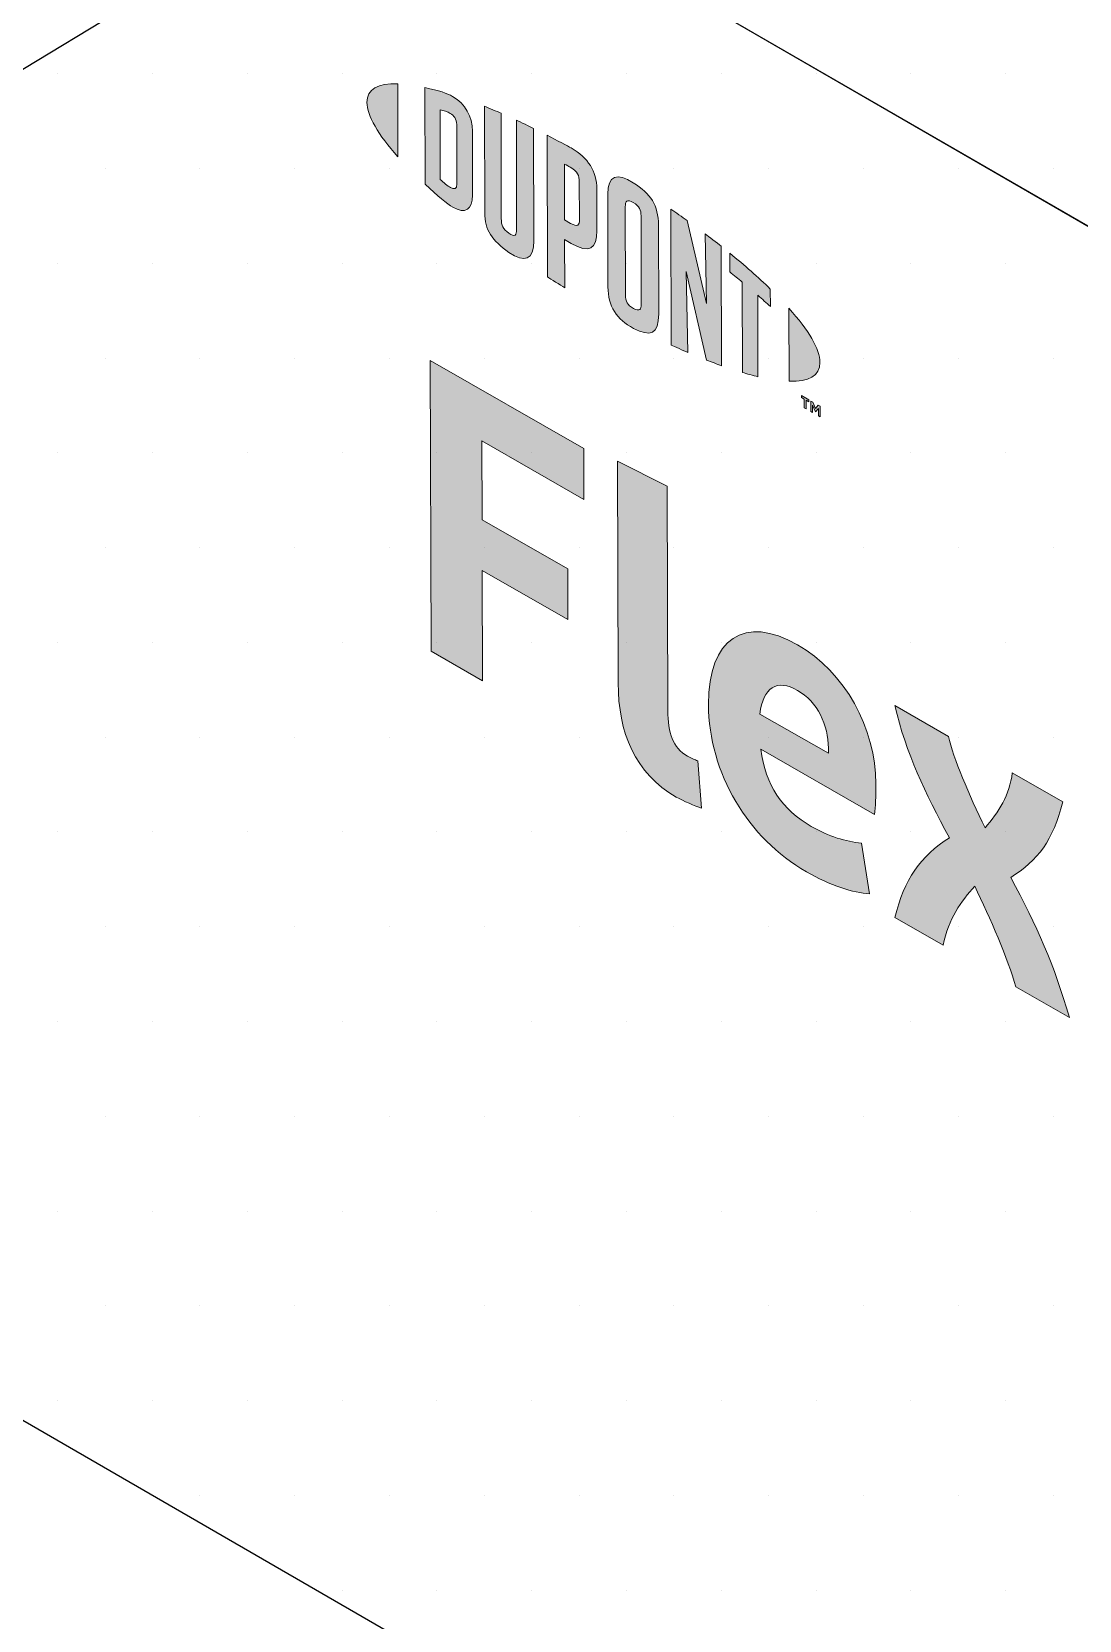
# Model space of a CAD drawing. Extents: x -1392 to 5791, y -3809 to 1722.
# Drawn here: x 1449.97 to 1464.89, y 1138.94 to 1161.56 of the extents above; entities that cross this region are included whole.
import ezdxf

# ---------------------------------------------------------------- set-up
doc = ezdxf.new("R2010")
doc.units = 0
doc.header["$MEASUREMENT"] = 0
doc.linetypes.add('AI-Linetype-26', pattern=[15, 9, -6])
for name, color, linetype, lineweight in [('.ATI-HATCH', 7, 'Continuous', 0), ('G-ANNO-TTLB', 7, 'Continuous', 0), ('TYVEK', 7, 'Continuous', 0)]:
    doc.layers.add(name, color=color, linetype=linetype, lineweight=lineweight)

# ---------------------------------------------------------------- blocks, each defined once
blk = doc.blocks.new('Block_87')
at = {"layer": '.ATI-HATCH'}
for points, knots in [([(1481.751, 1123.324), (1481.751, 1123.324), (1510.521, 1106.681), (1510.521, 1106.681), (1510.521, 1106.681), (1536.586, 1091.603), (1536.586, 1091.603), (1545.191, 1086.625), (1556.202, 1089.566), (1561.18, 1098.171), (1562.765, 1100.91), (1563.599, 1104.019), (1563.599, 1107.184), (1563.599, 1107.184), (1563.599, 1140.609), (1563.599, 1140.609), (1563.599, 1140.609), (1537.539, 1155.53), (1537.539, 1155.53), (1537.539, 1155.53), (1537.539, 1155.518), (1537.539, 1155.518), (1537.539, 1155.518), (1537.539, 1116.84), (1537.539, 1116.84), (1537.539, 1116.84), (1510.521, 1132.47), (1510.521, 1132.47), (1510.521, 1132.47), (1454.782, 1164.714), (1454.782, 1164.714), (1454.782, 1164.714), (1454.867, 1164.762), (1454.867, 1164.762), (1454.867, 1164.762), (1454.867, 1192.98), (1454.867, 1192.98), (1454.867, 1192.98), (1432.473, 1205.82), (1432.473, 1205.82), (1432.473, 1205.82), (1432.473, 1162.214), (1432.473, 1162.214), (1432.473, 1155.788), (1435.898, 1149.85), (1441.46, 1146.633), (1441.46, 1146.633), (1481.751, 1123.324), (1481.751, 1123.324)], [0, 0, 0, 0, 1, 1, 1, 2, 2, 2, 3, 3, 3, 4, 4, 4, 5, 5, 5, 6, 6, 6, 7, 7, 7, 8, 8, 8, 9, 9, 9, 10, 10, 10, 11, 11, 11, 12, 12, 12, 13, 13, 13, 14, 14, 14, 15, 15, 15, 16, 16, 16, 16]), ([(1510.521, 1132.47), (1510.521, 1132.47), (1537.489, 1116.869), (1537.489, 1116.869), (1537.489, 1116.869), (1537.485, 1118.822), (1537.485, 1118.822), (1537.485, 1118.822), (1537.539, 1130.79), (1537.539, 1130.79), (1537.539, 1130.79), (1478.725, 1164.814), (1478.725, 1164.814), (1478.725, 1164.814), (1454.959, 1164.814), (1454.959, 1164.814), (1454.959, 1164.814), (1454.959, 1164.612), (1454.959, 1164.612), (1454.959, 1164.612), (1510.521, 1132.47), (1510.521, 1132.47)], [0, 0, 0, 0, 1, 1, 1, 2, 2, 2, 3, 3, 3, 4, 4, 4, 5, 5, 5, 6, 6, 6, 7, 7, 7, 7])]:
    blk.add_open_spline(points, degree=3, knots=knots, dxfattribs=at)
at = {"layer": '.ATI-HATCH', "color": 8, "lineweight": 0, "true_color": 0x808080}
for points in [[(1450.344, 1160.965), (1450.344, 1160.965), (1450.344, 1160.965), (1450.344, 1160.965)], [(1451.694, 1160.965), (1451.694, 1160.965), (1451.694, 1160.965), (1451.694, 1160.965)], [(1453.044, 1160.965), (1453.044, 1160.965), (1453.044, 1160.965), (1453.044, 1160.965)], [(1454.394, 1160.965), (1454.394, 1160.965), (1454.394, 1160.965), (1454.394, 1160.965)], [(1455.744, 1160.965), (1455.744, 1160.965), (1455.744, 1160.965), (1455.744, 1160.965)], [(1457.094, 1160.965), (1457.094, 1160.965), (1457.094, 1160.965), (1457.094, 1160.965)], [(1458.444, 1160.965), (1458.444, 1160.965), (1458.444, 1160.965), (1458.444, 1160.965)], [(1459.794, 1160.965), (1459.794, 1160.965), (1459.794, 1160.965), (1459.794, 1160.965)], [(1461.144, 1160.965), (1461.144, 1160.965), (1461.144, 1160.965), (1461.144, 1160.965)], [(1462.494, 1160.965), (1462.494, 1160.965), (1462.494, 1160.965), (1462.494, 1160.965)], [(1463.844, 1160.965), (1463.844, 1160.965), (1463.844, 1160.965), (1463.844, 1160.965)], [(1451.019, 1159.615), (1451.019, 1159.615), (1451.019, 1159.615), (1451.019, 1159.615)], [(1452.369, 1159.615), (1452.369, 1159.615), (1452.369, 1159.615), (1452.369, 1159.615)], [(1453.719, 1159.615), (1453.719, 1159.615), (1453.719, 1159.615), (1453.719, 1159.615)], [(1455.069, 1159.615), (1455.069, 1159.615), (1455.069, 1159.615), (1455.069, 1159.615)], [(1456.419, 1159.615), (1456.419, 1159.615), (1456.419, 1159.615), (1456.419, 1159.615)], [(1457.769, 1159.615), (1457.769, 1159.615), (1457.769, 1159.615), (1457.769, 1159.615)], [(1459.119, 1159.615), (1459.119, 1159.615), (1459.119, 1159.615), (1459.119, 1159.615)], [(1460.469, 1159.615), (1460.469, 1159.615), (1460.469, 1159.615), (1460.469, 1159.615)], [(1461.819, 1159.615), (1461.819, 1159.615), (1461.819, 1159.615), (1461.819, 1159.615)], [(1463.169, 1159.615), (1463.169, 1159.615), (1463.169, 1159.615), (1463.169, 1159.615)], [(1464.519, 1159.615), (1464.519, 1159.615), (1464.519, 1159.615), (1464.519, 1159.615)], [(1450.344, 1158.265), (1450.344, 1158.265), (1450.344, 1158.265), (1450.344, 1158.265)], [(1451.694, 1158.265), (1451.694, 1158.265), (1451.694, 1158.265), (1451.694, 1158.265)], [(1453.044, 1158.265), (1453.044, 1158.265), (1453.044, 1158.265), (1453.044, 1158.265)], [(1454.394, 1158.265), (1454.394, 1158.265), (1454.394, 1158.265), (1454.394, 1158.265)], [(1455.744, 1158.265), (1455.744, 1158.265), (1455.744, 1158.265), (1455.744, 1158.265)], [(1457.094, 1158.265), (1457.094, 1158.265), (1457.094, 1158.265), (1457.094, 1158.265)], [(1458.444, 1158.265), (1458.444, 1158.265), (1458.444, 1158.265), (1458.444, 1158.265)], [(1459.794, 1158.265), (1459.794, 1158.265), (1459.794, 1158.265), (1459.794, 1158.265)], [(1461.144, 1158.265), (1461.144, 1158.265), (1461.144, 1158.265), (1461.144, 1158.265)], [(1462.494, 1158.265), (1462.494, 1158.265), (1462.494, 1158.265), (1462.494, 1158.265)], [(1463.844, 1158.265), (1463.844, 1158.265), (1463.844, 1158.265), (1463.844, 1158.265)], [(1451.019, 1156.915), (1451.019, 1156.915), (1451.019, 1156.915), (1451.019, 1156.915)], [(1452.369, 1156.915), (1452.369, 1156.915), (1452.369, 1156.915), (1452.369, 1156.915)], [(1453.719, 1156.915), (1453.719, 1156.915), (1453.719, 1156.915), (1453.719, 1156.915)], [(1455.069, 1156.915), (1455.069, 1156.915), (1455.069, 1156.915), (1455.069, 1156.915)], [(1456.419, 1156.915), (1456.419, 1156.915), (1456.419, 1156.915), (1456.419, 1156.915)], [(1457.769, 1156.915), (1457.769, 1156.915), (1457.769, 1156.915), (1457.769, 1156.915)], [(1459.119, 1156.915), (1459.119, 1156.915), (1459.119, 1156.915), (1459.119, 1156.915)], [(1460.469, 1156.915), (1460.469, 1156.915), (1460.469, 1156.915), (1460.469, 1156.915)], [(1461.819, 1156.915), (1461.819, 1156.915), (1461.819, 1156.915), (1461.819, 1156.915)], [(1463.169, 1156.915), (1463.169, 1156.915), (1463.169, 1156.915), (1463.169, 1156.915)], [(1464.519, 1156.915), (1464.519, 1156.915), (1464.519, 1156.915), (1464.519, 1156.915)], [(1450.344, 1155.565), (1450.344, 1155.565), (1450.344, 1155.565), (1450.344, 1155.565)], [(1451.694, 1155.565), (1451.694, 1155.565), (1451.694, 1155.565), (1451.694, 1155.565)], [(1453.044, 1155.565), (1453.044, 1155.565), (1453.044, 1155.565), (1453.044, 1155.565)], [(1454.394, 1155.565), (1454.394, 1155.565), (1454.394, 1155.565), (1454.394, 1155.565)], [(1455.744, 1155.565), (1455.744, 1155.565), (1455.744, 1155.565), (1455.744, 1155.565)], [(1457.094, 1155.565), (1457.094, 1155.565), (1457.094, 1155.565), (1457.094, 1155.565)], [(1458.444, 1155.565), (1458.444, 1155.565), (1458.444, 1155.565), (1458.444, 1155.565)], [(1459.794, 1155.565), (1459.794, 1155.565), (1459.794, 1155.565), (1459.794, 1155.565)], [(1461.144, 1155.565), (1461.144, 1155.565), (1461.144, 1155.565), (1461.144, 1155.565)], [(1462.494, 1155.565), (1462.494, 1155.565), (1462.494, 1155.565), (1462.494, 1155.565)], [(1463.844, 1155.565), (1463.844, 1155.565), (1463.844, 1155.565), (1463.844, 1155.565)], [(1451.019, 1154.215), (1451.019, 1154.215), (1451.019, 1154.215), (1451.019, 1154.215)], [(1452.369, 1154.215), (1452.369, 1154.215), (1452.369, 1154.215), (1452.369, 1154.215)], [(1453.719, 1154.215), (1453.719, 1154.215), (1453.719, 1154.215), (1453.719, 1154.215)], [(1455.069, 1154.215), (1455.069, 1154.215), (1455.069, 1154.215), (1455.069, 1154.215)], [(1456.419, 1154.215), (1456.419, 1154.215), (1456.419, 1154.215), (1456.419, 1154.215)], [(1457.769, 1154.215), (1457.769, 1154.215), (1457.769, 1154.215), (1457.769, 1154.215)], [(1459.119, 1154.215), (1459.119, 1154.215), (1459.119, 1154.215), (1459.119, 1154.215)], [(1460.469, 1154.215), (1460.469, 1154.215), (1460.469, 1154.215), (1460.469, 1154.215)], [(1461.819, 1154.215), (1461.819, 1154.215), (1461.819, 1154.215), (1461.819, 1154.215)], [(1463.169, 1154.215), (1463.169, 1154.215), (1463.169, 1154.215), (1463.169, 1154.215)], [(1464.519, 1154.215), (1464.519, 1154.215), (1464.519, 1154.215), (1464.519, 1154.215)], [(1450.344, 1152.865), (1450.344, 1152.865), (1450.344, 1152.865), (1450.344, 1152.865)], [(1451.694, 1152.865), (1451.694, 1152.865), (1451.694, 1152.865), (1451.694, 1152.865)], [(1453.044, 1152.865), (1453.044, 1152.865), (1453.044, 1152.865), (1453.044, 1152.865)], [(1454.394, 1152.865), (1454.394, 1152.865), (1454.394, 1152.865), (1454.394, 1152.865)], [(1455.744, 1152.865), (1455.744, 1152.865), (1455.744, 1152.865), (1455.744, 1152.865)], [(1457.094, 1152.865), (1457.094, 1152.865), (1457.094, 1152.865), (1457.094, 1152.865)], [(1458.444, 1152.865), (1458.444, 1152.865), (1458.444, 1152.865), (1458.444, 1152.865)], [(1459.794, 1152.865), (1459.794, 1152.865), (1459.794, 1152.865), (1459.794, 1152.865)], [(1461.144, 1152.865), (1461.144, 1152.865), (1461.144, 1152.865), (1461.144, 1152.865)], [(1462.494, 1152.865), (1462.494, 1152.865), (1462.494, 1152.865), (1462.494, 1152.865)], [(1463.844, 1152.865), (1463.844, 1152.865), (1463.844, 1152.865), (1463.844, 1152.865)], [(1451.019, 1151.515), (1451.019, 1151.515), (1451.019, 1151.515), (1451.019, 1151.515)], [(1452.369, 1151.515), (1452.369, 1151.515), (1452.369, 1151.515), (1452.369, 1151.515)], [(1453.719, 1151.515), (1453.719, 1151.515), (1453.719, 1151.515), (1453.719, 1151.515)], [(1455.069, 1151.515), (1455.069, 1151.515), (1455.069, 1151.515), (1455.069, 1151.515)], [(1456.419, 1151.515), (1456.419, 1151.515), (1456.419, 1151.515), (1456.419, 1151.515)], [(1457.769, 1151.515), (1457.769, 1151.515), (1457.769, 1151.515), (1457.769, 1151.515)], [(1459.119, 1151.515), (1459.119, 1151.515), (1459.119, 1151.515), (1459.119, 1151.515)], [(1460.469, 1151.515), (1460.469, 1151.515), (1460.469, 1151.515), (1460.469, 1151.515)], [(1461.819, 1151.515), (1461.819, 1151.515), (1461.819, 1151.515), (1461.819, 1151.515)], [(1463.169, 1151.515), (1463.169, 1151.515), (1463.169, 1151.515), (1463.169, 1151.515)], [(1464.519, 1151.515), (1464.519, 1151.515), (1464.519, 1151.515), (1464.519, 1151.515)], [(1450.344, 1150.165), (1450.344, 1150.165), (1450.344, 1150.165), (1450.344, 1150.165)], [(1451.694, 1150.165), (1451.694, 1150.165), (1451.694, 1150.165), (1451.694, 1150.165)], [(1453.044, 1150.165), (1453.044, 1150.165), (1453.044, 1150.165), (1453.044, 1150.165)], [(1454.394, 1150.165), (1454.394, 1150.165), (1454.394, 1150.165), (1454.394, 1150.165)], [(1455.744, 1150.165), (1455.744, 1150.165), (1455.744, 1150.165), (1455.744, 1150.165)], [(1457.094, 1150.165), (1457.094, 1150.165), (1457.094, 1150.165), (1457.094, 1150.165)], [(1458.444, 1150.165), (1458.444, 1150.165), (1458.444, 1150.165), (1458.444, 1150.165)], [(1459.794, 1150.165), (1459.794, 1150.165), (1459.794, 1150.165), (1459.794, 1150.165)], [(1461.144, 1150.165), (1461.144, 1150.165), (1461.144, 1150.165), (1461.144, 1150.165)], [(1462.494, 1150.165), (1462.494, 1150.165), (1462.494, 1150.165), (1462.494, 1150.165)], [(1463.844, 1150.165), (1463.844, 1150.165), (1463.844, 1150.165), (1463.844, 1150.165)], [(1451.019, 1148.815), (1451.019, 1148.815), (1451.019, 1148.815), (1451.019, 1148.815)], [(1452.369, 1148.815), (1452.369, 1148.815), (1452.369, 1148.815), (1452.369, 1148.815)], [(1453.719, 1148.815), (1453.719, 1148.815), (1453.719, 1148.815), (1453.719, 1148.815)], [(1455.069, 1148.815), (1455.069, 1148.815), (1455.069, 1148.815), (1455.069, 1148.815)], [(1456.419, 1148.815), (1456.419, 1148.815), (1456.419, 1148.815), (1456.419, 1148.815)], [(1457.769, 1148.815), (1457.769, 1148.815), (1457.769, 1148.815), (1457.769, 1148.815)], [(1459.119, 1148.815), (1459.119, 1148.815), (1459.119, 1148.815), (1459.119, 1148.815)], [(1460.469, 1148.815), (1460.469, 1148.815), (1460.469, 1148.815), (1460.469, 1148.815)], [(1461.819, 1148.815), (1461.819, 1148.815), (1461.819, 1148.815), (1461.819, 1148.815)], [(1463.169, 1148.815), (1463.169, 1148.815), (1463.169, 1148.815), (1463.169, 1148.815)], [(1464.519, 1148.815), (1464.519, 1148.815), (1464.519, 1148.815), (1464.519, 1148.815)], [(1450.344, 1147.465), (1450.344, 1147.465), (1450.344, 1147.465), (1450.344, 1147.465)], [(1451.694, 1147.465), (1451.694, 1147.465), (1451.694, 1147.465), (1451.694, 1147.465)], [(1453.044, 1147.465), (1453.044, 1147.465), (1453.044, 1147.465), (1453.044, 1147.465)], [(1454.394, 1147.465), (1454.394, 1147.465), (1454.394, 1147.465), (1454.394, 1147.465)], [(1455.744, 1147.465), (1455.744, 1147.465), (1455.744, 1147.465), (1455.744, 1147.465)], [(1457.094, 1147.465), (1457.094, 1147.465), (1457.094, 1147.465), (1457.094, 1147.465)], [(1458.444, 1147.465), (1458.444, 1147.465), (1458.444, 1147.465), (1458.444, 1147.465)], [(1459.794, 1147.465), (1459.794, 1147.465), (1459.794, 1147.465), (1459.794, 1147.465)], [(1461.144, 1147.465), (1461.144, 1147.465), (1461.144, 1147.465), (1461.144, 1147.465)], [(1462.494, 1147.465), (1462.494, 1147.465), (1462.494, 1147.465), (1462.494, 1147.465)], [(1463.844, 1147.465), (1463.844, 1147.465), (1463.844, 1147.465), (1463.844, 1147.465)], [(1451.019, 1146.115), (1451.019, 1146.115), (1451.019, 1146.115), (1451.019, 1146.115)], [(1452.369, 1146.115), (1452.369, 1146.115), (1452.369, 1146.115), (1452.369, 1146.115)], [(1453.719, 1146.115), (1453.719, 1146.115), (1453.719, 1146.115), (1453.719, 1146.115)], [(1455.069, 1146.115), (1455.069, 1146.115), (1455.069, 1146.115), (1455.069, 1146.115)], [(1456.419, 1146.115), (1456.419, 1146.115), (1456.419, 1146.115), (1456.419, 1146.115)], [(1457.769, 1146.115), (1457.769, 1146.115), (1457.769, 1146.115), (1457.769, 1146.115)], [(1459.119, 1146.115), (1459.119, 1146.115), (1459.119, 1146.115), (1459.119, 1146.115)], [(1460.469, 1146.115), (1460.469, 1146.115), (1460.469, 1146.115), (1460.469, 1146.115)], [(1461.819, 1146.115), (1461.819, 1146.115), (1461.819, 1146.115), (1461.819, 1146.115)], [(1463.169, 1146.115), (1463.169, 1146.115), (1463.169, 1146.115), (1463.169, 1146.115)], [(1464.519, 1146.115), (1464.519, 1146.115), (1464.519, 1146.115), (1464.519, 1146.115)], [(1450.344, 1144.765), (1450.344, 1144.765), (1450.344, 1144.765), (1450.344, 1144.765)], [(1451.694, 1144.765), (1451.694, 1144.765), (1451.694, 1144.765), (1451.694, 1144.765)], [(1453.044, 1144.765), (1453.044, 1144.765), (1453.044, 1144.765), (1453.044, 1144.765)], [(1454.394, 1144.765), (1454.394, 1144.765), (1454.394, 1144.765), (1454.394, 1144.765)], [(1455.744, 1144.765), (1455.744, 1144.765), (1455.744, 1144.765), (1455.744, 1144.765)], [(1457.094, 1144.765), (1457.094, 1144.765), (1457.094, 1144.765), (1457.094, 1144.765)], [(1458.444, 1144.765), (1458.444, 1144.765), (1458.444, 1144.765), (1458.444, 1144.765)], [(1459.794, 1144.765), (1459.794, 1144.765), (1459.794, 1144.765), (1459.794, 1144.765)], [(1461.144, 1144.765), (1461.144, 1144.765), (1461.144, 1144.765), (1461.144, 1144.765)], [(1462.494, 1144.765), (1462.494, 1144.765), (1462.494, 1144.765), (1462.494, 1144.765)], [(1463.844, 1144.765), (1463.844, 1144.765), (1463.844, 1144.765), (1463.844, 1144.765)], [(1451.019, 1143.415), (1451.019, 1143.415), (1451.019, 1143.415), (1451.019, 1143.415)], [(1452.369, 1143.415), (1452.369, 1143.415), (1452.369, 1143.415), (1452.369, 1143.415)], [(1453.719, 1143.415), (1453.719, 1143.415), (1453.719, 1143.415), (1453.719, 1143.415)], [(1455.069, 1143.415), (1455.069, 1143.415), (1455.069, 1143.415), (1455.069, 1143.415)], [(1456.419, 1143.415), (1456.419, 1143.415), (1456.419, 1143.415), (1456.419, 1143.415)], [(1457.769, 1143.415), (1457.769, 1143.415), (1457.769, 1143.415), (1457.769, 1143.415)], [(1459.119, 1143.415), (1459.119, 1143.415), (1459.119, 1143.415), (1459.119, 1143.415)], [(1460.469, 1143.415), (1460.469, 1143.415), (1460.469, 1143.415), (1460.469, 1143.415)], [(1461.819, 1143.415), (1461.819, 1143.415), (1461.819, 1143.415), (1461.819, 1143.415)], [(1463.169, 1143.415), (1463.169, 1143.415), (1463.169, 1143.415), (1463.169, 1143.415)], [(1464.519, 1143.415), (1464.519, 1143.415), (1464.519, 1143.415), (1464.519, 1143.415)], [(1450.344, 1142.065), (1450.344, 1142.065), (1450.344, 1142.065), (1450.344, 1142.065)], [(1451.694, 1142.065), (1451.694, 1142.065), (1451.694, 1142.065), (1451.694, 1142.065)], [(1453.044, 1142.065), (1453.044, 1142.065), (1453.044, 1142.065), (1453.044, 1142.065)], [(1454.394, 1142.065), (1454.394, 1142.065), (1454.394, 1142.065), (1454.394, 1142.065)], [(1455.744, 1142.065), (1455.744, 1142.065), (1455.744, 1142.065), (1455.744, 1142.065)], [(1457.094, 1142.065), (1457.094, 1142.065), (1457.094, 1142.065), (1457.094, 1142.065)], [(1458.444, 1142.065), (1458.444, 1142.065), (1458.444, 1142.065), (1458.444, 1142.065)], [(1459.794, 1142.065), (1459.794, 1142.065), (1459.794, 1142.065), (1459.794, 1142.065)], [(1461.144, 1142.065), (1461.144, 1142.065), (1461.144, 1142.065), (1461.144, 1142.065)], [(1462.494, 1142.065), (1462.494, 1142.065), (1462.494, 1142.065), (1462.494, 1142.065)], [(1463.844, 1142.065), (1463.844, 1142.065), (1463.844, 1142.065), (1463.844, 1142.065)], [(1452.369, 1140.715), (1452.369, 1140.715), (1452.369, 1140.715), (1452.369, 1140.715)], [(1453.719, 1140.715), (1453.719, 1140.715), (1453.719, 1140.715), (1453.719, 1140.715)], [(1455.069, 1140.715), (1455.069, 1140.715), (1455.069, 1140.715), (1455.069, 1140.715)], [(1456.419, 1140.715), (1456.419, 1140.715), (1456.419, 1140.715), (1456.419, 1140.715)], [(1457.769, 1140.715), (1457.769, 1140.715), (1457.769, 1140.715), (1457.769, 1140.715)], [(1459.119, 1140.715), (1459.119, 1140.715), (1459.119, 1140.715), (1459.119, 1140.715)], [(1460.469, 1140.715), (1460.469, 1140.715), (1460.469, 1140.715), (1460.469, 1140.715)], [(1461.819, 1140.715), (1461.819, 1140.715), (1461.819, 1140.715), (1461.819, 1140.715)], [(1463.169, 1140.715), (1463.169, 1140.715), (1463.169, 1140.715), (1463.169, 1140.715)], [(1464.519, 1140.715), (1464.519, 1140.715), (1464.519, 1140.715), (1464.519, 1140.715)], [(1454.394, 1139.365), (1454.394, 1139.365), (1454.394, 1139.365), (1454.394, 1139.365)], [(1455.744, 1139.365), (1455.744, 1139.365), (1455.744, 1139.365), (1455.744, 1139.365)], [(1457.094, 1139.365), (1457.094, 1139.365), (1457.094, 1139.365), (1457.094, 1139.365)], [(1458.444, 1139.365), (1458.444, 1139.365), (1458.444, 1139.365), (1458.444, 1139.365)], [(1459.794, 1139.365), (1459.794, 1139.365), (1459.794, 1139.365), (1459.794, 1139.365)], [(1461.144, 1139.365), (1461.144, 1139.365), (1461.144, 1139.365), (1461.144, 1139.365)], [(1462.494, 1139.365), (1462.494, 1139.365), (1462.494, 1139.365), (1462.494, 1139.365)], [(1463.844, 1139.365), (1463.844, 1139.365), (1463.844, 1139.365), (1463.844, 1139.365)]]:
    blk.add_open_spline(points, degree=3, dxfattribs=at)
blk = doc.blocks.new('Block_365')
at = {"layer": 'TYVEK', "true_color": 0x003b71, "transparency": 33554687}
h = blk.add_hatch(color=156, dxfattribs=at)
h.dxf.hatch_style = 2
edge = h.paths.add_edge_path()
edge.add_spline(control_points=[(1455.659, 1152.739), (1455.659, 1152.739), (1455.648, 1156.88), (1455.648, 1156.88), (1455.648, 1156.88), (1457.834, 1155.625), (1457.834, 1155.625), (1457.834, 1155.625), (1457.836, 1154.903), (1457.836, 1154.903), (1457.836, 1154.903), (1456.384, 1155.737), (1456.384, 1155.737), (1456.384, 1155.737), (1456.387, 1154.613), (1456.387, 1154.613), (1456.387, 1154.613), (1457.608, 1153.912), (1457.608, 1153.912), (1457.608, 1153.912), (1457.609, 1153.19), (1457.609, 1153.19), (1457.609, 1153.19), (1456.388, 1153.891), (1456.388, 1153.891), (1456.388, 1153.891), (1456.392, 1152.318), (1456.392, 1152.318), (1456.392, 1152.318), (1455.659, 1152.739), (1455.659, 1152.739)], knot_values=[0, 0, 0, 0, 1, 1, 1, 2, 2, 2, 3, 3, 3, 4, 4, 4, 5, 5, 5, 6, 6, 6, 7, 7, 7, 8, 8, 8, 9, 9, 9, 10, 10, 10, 10], degree=3, periodic=0)
h = blk.add_hatch(color=156, dxfattribs=at)
h.dxf.hatch_style = 2
edge = h.paths.add_edge_path()
edge.add_spline(control_points=[(1459.032, 1151.895), (1459.032, 1151.576), (1459.105, 1151.363), (1459.31, 1151.245), (1459.361, 1151.216), (1459.412, 1151.192), (1459.459, 1151.178), (1459.459, 1151.178), (1459.511, 1150.503), (1459.511, 1150.503), (1459.414, 1150.536), (1459.255, 1150.603), (1459.152, 1150.662), (1458.562, 1151.001), (1458.325, 1151.58), (1458.324, 1152.29), (1458.324, 1152.29), (1458.316, 1155.449), (1458.316, 1155.449), (1458.316, 1155.449), (1459.024, 1155.09), (1459.024, 1155.09), (1459.024, 1155.09), (1459.032, 1151.895), (1459.032, 1151.895)], knot_values=[0, 0, 0, 0, 1, 1, 1, 2, 2, 2, 3, 3, 3, 4, 4, 4, 5, 5, 5, 6, 6, 6, 7, 7, 7, 8, 8, 8, 8], degree=3, periodic=0)
h = blk.add_hatch(color=156, dxfattribs=at)
h.dxf.hatch_style = 2
edge = h.paths.add_edge_path()
edge.add_spline(control_points=[(1460.343, 1151.845), (1460.343, 1151.845), (1461.318, 1151.286), (1461.318, 1151.286), (1461.318, 1151.286), (1461.318, 1151.357), (1461.318, 1151.357), (1461.317, 1151.688), (1461.162, 1152.019), (1460.88, 1152.181), (1460.583, 1152.352), (1460.388, 1152.221), (1460.343, 1151.845)], knot_values=[0, 0, 0, 0, 1, 1, 1, 2, 2, 2, 3, 3, 3, 4, 4, 4, 4], degree=3, periodic=0)
edge = h.paths.add_edge_path()
edge.add_spline(control_points=[(1461.902, 1149.285), (1461.676, 1149.296), (1461.343, 1149.405), (1461.004, 1149.599), (1460.178, 1150.073), (1459.613, 1151), (1459.61, 1151.982), (1459.608, 1152.923), (1460.124, 1153.264), (1460.879, 1152.831), (1461.551, 1152.446), (1461.993, 1151.642), (1461.995, 1150.85), (1461.996, 1150.672), (1461.986, 1150.524), (1461.976, 1150.412), (1461.976, 1150.412), (1460.355, 1151.342), (1460.355, 1151.342), (1460.422, 1150.831), (1460.664, 1150.479), (1461.074, 1150.244), (1461.326, 1150.1), (1461.567, 1150.026), (1461.787, 1150.006), (1461.787, 1150.006), (1461.902, 1149.285), (1461.902, 1149.285)], knot_values=[0, 0, 0, 0, 1, 1, 1, 2, 2, 2, 3, 3, 3, 4, 4, 4, 5, 5, 5, 6, 6, 6, 7, 7, 7, 8, 8, 8, 9, 9, 9, 9], degree=3, periodic=0)
h = blk.add_hatch(color=156, dxfattribs=at)
h.dxf.hatch_style = 2
edge = h.paths.add_edge_path()
edge.add_spline(control_points=[(1463.042, 1150.083), (1462.697, 1150.718), (1462.424, 1151.282), (1462.264, 1151.965), (1462.264, 1151.965), (1463.028, 1151.526), (1463.028, 1151.526), (1463.096, 1151.222), (1463.322, 1150.69), (1463.549, 1150.223), (1463.738, 1150.44), (1463.901, 1150.694), (1463.936, 1151.005), (1463.936, 1151.005), (1464.655, 1150.593), (1464.655, 1150.593), (1464.523, 1150.054), (1464.298, 1149.752), (1463.914, 1149.517), (1464.285, 1148.826), (1464.537, 1148.268), (1464.749, 1147.52), (1464.749, 1147.52), (1463.985, 1147.959), (1463.985, 1147.959), (1463.876, 1148.352), (1463.619, 1148.943), (1463.402, 1149.392), (1463.208, 1149.178), (1463.024, 1148.929), (1462.954, 1148.551), (1462.954, 1148.551), (1462.266, 1148.945), (1462.266, 1148.945), (1462.393, 1149.487), (1462.633, 1149.822), (1463.042, 1150.083)], knot_values=[0, 0, 0, 0, 1, 1, 1, 2, 2, 2, 3, 3, 3, 4, 4, 4, 5, 5, 5, 6, 6, 6, 7, 7, 7, 8, 8, 8, 9, 9, 9, 10, 10, 10, 11, 11, 11, 12, 12, 12, 12], degree=3, periodic=0)
at = {"layer": 'TYVEK'}
for points, knots in [([(1455.659, 1152.739), (1455.659, 1152.739), (1455.648, 1156.88), (1455.648, 1156.88), (1455.648, 1156.88), (1457.834, 1155.625), (1457.834, 1155.625), (1457.834, 1155.625), (1457.836, 1154.903), (1457.836, 1154.903), (1457.836, 1154.903), (1456.384, 1155.737), (1456.384, 1155.737), (1456.384, 1155.737), (1456.387, 1154.613), (1456.387, 1154.613), (1456.387, 1154.613), (1457.608, 1153.912), (1457.608, 1153.912), (1457.608, 1153.912), (1457.609, 1153.19), (1457.609, 1153.19), (1457.609, 1153.19), (1456.388, 1153.891), (1456.388, 1153.891), (1456.388, 1153.891), (1456.392, 1152.318), (1456.392, 1152.318), (1456.392, 1152.318), (1455.659, 1152.739), (1455.659, 1152.739)], [0, 0, 0, 0, 1, 1, 1, 2, 2, 2, 3, 3, 3, 4, 4, 4, 5, 5, 5, 6, 6, 6, 7, 7, 7, 8, 8, 8, 9, 9, 9, 10, 10, 10, 10]), ([(1459.032, 1151.895), (1459.032, 1151.576), (1459.105, 1151.363), (1459.31, 1151.245), (1459.361, 1151.216), (1459.412, 1151.192), (1459.459, 1151.178), (1459.459, 1151.178), (1459.511, 1150.503), (1459.511, 1150.503), (1459.414, 1150.536), (1459.255, 1150.603), (1459.152, 1150.662), (1458.562, 1151.001), (1458.325, 1151.58), (1458.324, 1152.29), (1458.324, 1152.29), (1458.316, 1155.449), (1458.316, 1155.449), (1458.316, 1155.449), (1459.024, 1155.09), (1459.024, 1155.09), (1459.024, 1155.09), (1459.032, 1151.895), (1459.032, 1151.895)], [0, 0, 0, 0, 1, 1, 1, 2, 2, 2, 3, 3, 3, 4, 4, 4, 5, 5, 5, 6, 6, 6, 7, 7, 7, 8, 8, 8, 8]), ([(1461.902, 1149.285), (1461.676, 1149.296), (1461.343, 1149.405), (1461.004, 1149.599), (1460.178, 1150.073), (1459.613, 1151), (1459.61, 1151.982), (1459.608, 1152.923), (1460.124, 1153.264), (1460.879, 1152.831), (1461.551, 1152.446), (1461.993, 1151.642), (1461.995, 1150.85), (1461.996, 1150.672), (1461.986, 1150.524), (1461.976, 1150.412), (1461.976, 1150.412), (1460.355, 1151.342), (1460.355, 1151.342), (1460.422, 1150.831), (1460.664, 1150.479), (1461.074, 1150.244), (1461.326, 1150.1), (1461.567, 1150.026), (1461.787, 1150.006), (1461.787, 1150.006), (1461.902, 1149.285), (1461.902, 1149.285)], [0, 0, 0, 0, 1, 1, 1, 2, 2, 2, 3, 3, 3, 4, 4, 4, 5, 5, 5, 6, 6, 6, 7, 7, 7, 8, 8, 8, 9, 9, 9, 9]), ([(1460.343, 1151.845), (1460.343, 1151.845), (1461.318, 1151.286), (1461.318, 1151.286), (1461.318, 1151.286), (1461.318, 1151.357), (1461.318, 1151.357), (1461.317, 1151.688), (1461.162, 1152.019), (1460.88, 1152.181), (1460.583, 1152.352), (1460.388, 1152.221), (1460.343, 1151.845)], [0, 0, 0, 0, 1, 1, 1, 2, 2, 2, 3, 3, 3, 4, 4, 4, 4]), ([(1463.042, 1150.083), (1462.697, 1150.718), (1462.424, 1151.282), (1462.264, 1151.965), (1462.264, 1151.965), (1463.028, 1151.526), (1463.028, 1151.526), (1463.096, 1151.222), (1463.322, 1150.69), (1463.549, 1150.223), (1463.738, 1150.44), (1463.901, 1150.694), (1463.936, 1151.005), (1463.936, 1151.005), (1464.655, 1150.593), (1464.655, 1150.593), (1464.523, 1150.054), (1464.298, 1149.752), (1463.914, 1149.517), (1464.285, 1148.826), (1464.537, 1148.268), (1464.749, 1147.52), (1464.749, 1147.52), (1463.985, 1147.959), (1463.985, 1147.959), (1463.876, 1148.352), (1463.619, 1148.943), (1463.402, 1149.392), (1463.208, 1149.178), (1463.024, 1148.929), (1462.954, 1148.551), (1462.954, 1148.551), (1462.266, 1148.945), (1462.266, 1148.945), (1462.393, 1149.487), (1462.633, 1149.822), (1463.042, 1150.083)], [0, 0, 0, 0, 1, 1, 1, 2, 2, 2, 3, 3, 3, 4, 4, 4, 5, 5, 5, 6, 6, 6, 7, 7, 7, 8, 8, 8, 9, 9, 9, 10, 10, 10, 11, 11, 11, 12, 12, 12, 12])]:
    blk.add_open_spline(points, degree=3, knots=knots, dxfattribs=at)
blk = doc.blocks.new('Block_366')
at = {"layer": 'TYVEK', "true_color": 0x003b71, "transparency": 33554687}
h = blk.add_hatch(color=156, dxfattribs=at)
h.dxf.hatch_style = 2
edge = h.paths.add_edge_path()
edge.add_spline(control_points=[(1454.746, 1160.558), (1454.747, 1160.368), (1454.907, 1160.097), (1455.187, 1159.784), (1455.187, 1159.784), (1455.185, 1160.823), (1455.185, 1160.823), (1454.906, 1160.832), (1454.746, 1160.747), (1454.746, 1160.558)], knot_values=[0, 0, 0, 0, 1, 1, 1, 2, 2, 2, 3, 3, 3, 3], degree=3, periodic=0)
h = blk.add_hatch(color=156, dxfattribs=at)
h.dxf.hatch_style = 2
edge = h.paths.add_edge_path()
edge.add_spline(control_points=[(1456.027, 1159.398), (1456.028, 1159.318), (1455.986, 1159.316), (1455.936, 1159.344), (1455.898, 1159.366), (1455.838, 1159.417), (1455.789, 1159.46), (1455.789, 1159.46), (1455.787, 1160.454), (1455.787, 1160.454), (1455.836, 1160.441), (1455.895, 1160.423), (1455.934, 1160.401), (1455.984, 1160.372), (1456.025, 1160.322), (1456.025, 1160.242), (1456.025, 1160.242), (1456.027, 1159.398), (1456.027, 1159.398)], knot_values=[0, 0, 0, 0, 1, 1, 1, 2, 2, 2, 3, 3, 3, 4, 4, 4, 5, 5, 5, 6, 6, 6, 6], degree=3, periodic=0)
edge = h.paths.add_edge_path()
edge.add_spline(control_points=[(1455.966, 1160.642), (1455.888, 1160.687), (1455.775, 1160.725), (1455.571, 1160.769), (1455.571, 1160.769), (1455.575, 1159.391), (1455.575, 1159.391), (1455.754, 1159.226), (1455.891, 1159.11), (1455.97, 1159.066), (1456.15, 1158.962), (1456.251, 1159.031), (1456.25, 1159.235), (1456.25, 1159.235), (1456.248, 1160.15), (1456.248, 1160.15), (1456.248, 1160.353), (1456.146, 1160.539), (1455.966, 1160.642)], knot_values=[0, 0, 0, 0, 1, 1, 1, 2, 2, 2, 3, 3, 3, 4, 4, 4, 5, 5, 5, 6, 6, 6, 6], degree=3, periodic=0)
h = blk.add_hatch(color=156, dxfattribs=at)
h.dxf.hatch_style = 2
edge = h.paths.add_edge_path()
edge.add_spline(control_points=[(1456.878, 1158.748), (1456.878, 1158.669), (1456.854, 1158.632), (1456.768, 1158.694), (1456.683, 1158.754), (1456.66, 1158.808), (1456.66, 1158.903), (1456.66, 1158.903), (1456.657, 1160.403), (1456.657, 1160.403), (1456.6, 1160.428), (1456.475, 1160.48), (1456.421, 1160.502), (1456.421, 1160.502), (1456.425, 1158.985), (1456.425, 1158.985), (1456.425, 1158.743), (1456.527, 1158.59), (1456.769, 1158.42), (1456.99, 1158.264), (1457.125, 1158.315), (1457.124, 1158.584), (1457.124, 1158.584), (1457.12, 1160.186), (1457.12, 1160.186), (1457.074, 1160.21), (1456.923, 1160.281), (1456.874, 1160.304), (1456.874, 1160.304), (1456.878, 1158.748), (1456.878, 1158.748)], knot_values=[0, 0, 0, 0, 1, 1, 1, 2, 2, 2, 3, 3, 3, 4, 4, 4, 5, 5, 5, 6, 6, 6, 7, 7, 7, 8, 8, 8, 9, 9, 9, 10, 10, 10, 10], degree=3, periodic=0)
h = blk.add_hatch(color=156, dxfattribs=at)
h.dxf.hatch_style = 2
edge = h.paths.add_edge_path()
edge.add_spline(control_points=[(1457.773, 1158.893), (1457.773, 1158.806), (1457.747, 1158.777), (1457.647, 1158.834), (1457.647, 1158.834), (1457.56, 1158.883), (1457.56, 1158.883), (1457.56, 1158.883), (1457.559, 1159.68), (1457.559, 1159.68), (1457.597, 1159.66), (1457.617, 1159.649), (1457.64, 1159.636), (1457.749, 1159.574), (1457.771, 1159.513), (1457.771, 1159.425), (1457.771, 1159.425), (1457.773, 1158.893), (1457.773, 1158.893)], knot_values=[0, 0, 0, 0, 1, 1, 1, 2, 2, 2, 3, 3, 3, 4, 4, 4, 5, 5, 5, 6, 6, 6, 6], degree=3, periodic=0)
edge = h.paths.add_edge_path()
edge.add_spline(control_points=[(1457.654, 1159.909), (1457.611, 1159.934), (1457.455, 1160.017), (1457.312, 1160.09), (1457.312, 1160.09), (1457.317, 1158.071), (1457.317, 1158.071), (1457.366, 1158.04), (1457.494, 1157.959), (1457.563, 1157.917), (1457.563, 1157.917), (1457.561, 1158.603), (1457.561, 1158.603), (1457.561, 1158.603), (1457.657, 1158.548), (1457.657, 1158.548), (1457.915, 1158.401), (1458.022, 1158.473), (1458.021, 1158.729), (1458.021, 1158.729), (1458.02, 1159.324), (1458.02, 1159.324), (1458.019, 1159.575), (1457.898, 1159.769), (1457.654, 1159.909)], knot_values=[0, 0, 0, 0, 1, 1, 1, 2, 2, 2, 3, 3, 3, 4, 4, 4, 5, 5, 5, 6, 6, 6, 7, 7, 7, 8, 8, 8, 8], degree=3, periodic=0)
h = blk.add_hatch(color=156, dxfattribs=at)
h.dxf.hatch_style = 2
edge = h.paths.add_edge_path()
edge.add_spline(control_points=[(1458.653, 1157.684), (1458.653, 1157.604), (1458.63, 1157.576), (1458.543, 1157.623), (1458.453, 1157.671), (1458.429, 1157.729), (1458.429, 1157.812), (1458.429, 1157.812), (1458.426, 1159.07), (1458.426, 1159.07), (1458.425, 1159.153), (1458.45, 1159.185), (1458.539, 1159.131), (1458.626, 1159.078), (1458.65, 1159.022), (1458.65, 1158.942), (1458.65, 1158.942), (1458.653, 1157.684), (1458.653, 1157.684)], knot_values=[0, 0, 0, 0, 1, 1, 1, 2, 2, 2, 3, 3, 3, 4, 4, 4, 5, 5, 5, 6, 6, 6, 6], degree=3, periodic=0)
edge = h.paths.add_edge_path()
edge.add_spline(control_points=[(1458.539, 1159.413), (1458.311, 1159.556), (1458.175, 1159.518), (1458.176, 1159.252), (1458.176, 1159.252), (1458.179, 1157.932), (1458.179, 1157.932), (1458.18, 1157.651), (1458.303, 1157.465), (1458.544, 1157.339), (1458.779, 1157.216), (1458.902, 1157.249), (1458.901, 1157.547), (1458.901, 1157.547), (1458.898, 1158.807), (1458.898, 1158.807), (1458.897, 1159.092), (1458.786, 1159.257), (1458.539, 1159.413)], knot_values=[0, 0, 0, 0, 1, 1, 1, 2, 2, 2, 3, 3, 3, 4, 4, 4, 5, 5, 5, 6, 6, 6, 6], degree=3, periodic=0)
h = blk.add_hatch(color=156, dxfattribs=at)
h.dxf.hatch_style = 2
edge = h.paths.add_edge_path()
edge.add_spline(control_points=[(1459.582, 1157.691), (1459.582, 1157.691), (1459.307, 1158.873), (1459.307, 1158.873), (1459.233, 1158.927), (1459.143, 1158.99), (1459.074, 1159.037), (1459.074, 1159.037), (1459.079, 1157.1), (1459.079, 1157.1), (1459.127, 1157.078), (1459.251, 1157.023), (1459.315, 1156.996), (1459.315, 1156.996), (1459.293, 1158.148), (1459.293, 1158.148), (1459.293, 1158.148), (1459.584, 1156.886), (1459.584, 1156.886), (1459.646, 1156.862), (1459.735, 1156.828), (1459.794, 1156.807), (1459.794, 1156.807), (1459.79, 1158.509), (1459.79, 1158.509), (1459.729, 1158.558), (1459.617, 1158.644), (1459.563, 1158.685), (1459.563, 1158.685), (1459.582, 1157.691), (1459.582, 1157.691)], knot_values=[0, 0, 0, 0, 1, 1, 1, 2, 2, 2, 3, 3, 3, 4, 4, 4, 5, 5, 5, 6, 6, 6, 7, 7, 7, 8, 8, 8, 9, 9, 9, 10, 10, 10, 10], degree=3, periodic=0)
h = blk.add_hatch(color=156, dxfattribs=at)
h.dxf.hatch_style = 2
edge = h.paths.add_edge_path()
edge.add_spline(control_points=[(1459.912, 1158.142), (1459.973, 1158.094), (1460.033, 1158.046), (1460.092, 1157.997), (1460.092, 1157.997), (1460.095, 1156.71), (1460.095, 1156.71), (1460.149, 1156.693), (1460.249, 1156.666), (1460.315, 1156.65), (1460.315, 1156.65), (1460.312, 1157.81), (1460.312, 1157.81), (1460.376, 1157.754), (1460.436, 1157.701), (1460.492, 1157.651), (1460.492, 1157.651), (1460.491, 1157.899), (1460.491, 1157.899), (1460.317, 1158.069), (1460.13, 1158.233), (1459.912, 1158.411), (1459.912, 1158.411), (1459.912, 1158.142), (1459.912, 1158.142)], knot_values=[0, 0, 0, 0, 1, 1, 1, 2, 2, 2, 3, 3, 3, 4, 4, 4, 5, 5, 5, 6, 6, 6, 7, 7, 7, 8, 8, 8, 8], degree=3, periodic=0)
h = blk.add_hatch(color=156, dxfattribs=at)
h.dxf.hatch_style = 2
edge = h.paths.add_edge_path()
edge.add_spline(control_points=[(1461.197, 1156.854), (1461.198, 1156.664), (1461.038, 1156.578), (1460.758, 1156.585), (1460.758, 1156.585), (1460.756, 1157.625), (1460.756, 1157.625), (1461.036, 1157.312), (1461.197, 1157.043), (1461.197, 1156.854)], knot_values=[0, 0, 0, 0, 1, 1, 1, 2, 2, 2, 3, 3, 3, 3], degree=3, periodic=0)
h = blk.add_hatch(color=156, dxfattribs=at)
h.dxf.hatch_style = 2
edge = h.paths.add_edge_path()
edge.add_spline(control_points=[(1461.068, 1156.304), (1461.068, 1156.304), (1461.094, 1156.288), (1461.094, 1156.288), (1461.094, 1156.288), (1461.134, 1156.195), (1461.134, 1156.195), (1461.134, 1156.195), (1461.173, 1156.243), (1461.173, 1156.243), (1461.173, 1156.243), (1461.199, 1156.229), (1461.199, 1156.229), (1461.199, 1156.229), (1461.199, 1156.079), (1461.199, 1156.079), (1461.199, 1156.079), (1461.175, 1156.093), (1461.175, 1156.093), (1461.175, 1156.093), (1461.175, 1156.199), (1461.175, 1156.199), (1461.175, 1156.199), (1461.135, 1156.151), (1461.135, 1156.151), (1461.135, 1156.151), (1461.132, 1156.152), (1461.132, 1156.152), (1461.132, 1156.152), (1461.092, 1156.247), (1461.092, 1156.247), (1461.092, 1156.247), (1461.092, 1156.14), (1461.092, 1156.14), (1461.092, 1156.14), (1461.068, 1156.154), (1461.068, 1156.154), (1461.068, 1156.154), (1461.068, 1156.304), (1461.068, 1156.304)], knot_values=[0, 0, 0, 0, 1, 1, 1, 2, 2, 2, 3, 3, 3, 4, 4, 4, 5, 5, 5, 6, 6, 6, 7, 7, 7, 8, 8, 8, 9, 9, 9, 10, 10, 10, 11, 11, 11, 12, 12, 12, 13, 13, 13, 13], degree=3, periodic=0)
edge = h.paths.add_edge_path()
edge.add_spline(control_points=[(1460.975, 1156.331), (1460.975, 1156.331), (1460.935, 1156.354), (1460.935, 1156.354), (1460.935, 1156.354), (1460.935, 1156.38), (1460.935, 1156.38), (1460.935, 1156.38), (1461.04, 1156.32), (1461.04, 1156.32), (1461.04, 1156.32), (1461.04, 1156.293), (1461.04, 1156.293), (1461.04, 1156.293), (1461, 1156.316), (1461, 1156.316), (1461, 1156.316), (1461, 1156.193), (1461, 1156.193), (1461, 1156.193), (1460.975, 1156.207), (1460.975, 1156.207), (1460.975, 1156.207), (1460.975, 1156.331), (1460.975, 1156.331)], knot_values=[0, 0, 0, 0, 1, 1, 1, 2, 2, 2, 3, 3, 3, 4, 4, 4, 5, 5, 5, 6, 6, 6, 7, 7, 7, 8, 8, 8, 8], degree=3, periodic=0)
at = {"layer": 'TYVEK'}
for points, knots in [([(1454.746, 1160.558), (1454.747, 1160.368), (1454.907, 1160.097), (1455.187, 1159.784), (1455.187, 1159.784), (1455.185, 1160.823), (1455.185, 1160.823), (1454.906, 1160.832), (1454.746, 1160.747), (1454.746, 1160.558)], [0, 0, 0, 0, 1, 1, 1, 2, 2, 2, 3, 3, 3, 3]), ([(1455.966, 1160.642), (1455.888, 1160.687), (1455.775, 1160.725), (1455.571, 1160.769), (1455.571, 1160.769), (1455.575, 1159.391), (1455.575, 1159.391), (1455.754, 1159.226), (1455.891, 1159.11), (1455.97, 1159.066), (1456.15, 1158.962), (1456.251, 1159.031), (1456.25, 1159.235), (1456.25, 1159.235), (1456.248, 1160.15), (1456.248, 1160.15), (1456.248, 1160.353), (1456.146, 1160.539), (1455.966, 1160.642)], [0, 0, 0, 0, 1, 1, 1, 2, 2, 2, 3, 3, 3, 4, 4, 4, 5, 5, 5, 6, 6, 6, 6]), ([(1456.027, 1159.398), (1456.028, 1159.318), (1455.986, 1159.316), (1455.936, 1159.344), (1455.898, 1159.366), (1455.838, 1159.417), (1455.789, 1159.46), (1455.789, 1159.46), (1455.787, 1160.454), (1455.787, 1160.454), (1455.836, 1160.441), (1455.895, 1160.423), (1455.934, 1160.401), (1455.984, 1160.372), (1456.025, 1160.322), (1456.025, 1160.242), (1456.025, 1160.242), (1456.027, 1159.398), (1456.027, 1159.398)], [0, 0, 0, 0, 1, 1, 1, 2, 2, 2, 3, 3, 3, 4, 4, 4, 5, 5, 5, 6, 6, 6, 6]), ([(1456.878, 1158.748), (1456.878, 1158.669), (1456.854, 1158.632), (1456.768, 1158.694), (1456.683, 1158.754), (1456.66, 1158.808), (1456.66, 1158.903), (1456.66, 1158.903), (1456.657, 1160.403), (1456.657, 1160.403), (1456.6, 1160.428), (1456.475, 1160.48), (1456.421, 1160.502), (1456.421, 1160.502), (1456.425, 1158.985), (1456.425, 1158.985), (1456.425, 1158.743), (1456.527, 1158.59), (1456.769, 1158.42), (1456.99, 1158.264), (1457.125, 1158.315), (1457.124, 1158.584), (1457.124, 1158.584), (1457.12, 1160.186), (1457.12, 1160.186), (1457.074, 1160.21), (1456.923, 1160.281), (1456.874, 1160.304), (1456.874, 1160.304), (1456.878, 1158.748), (1456.878, 1158.748)], [0, 0, 0, 0, 1, 1, 1, 2, 2, 2, 3, 3, 3, 4, 4, 4, 5, 5, 5, 6, 6, 6, 7, 7, 7, 8, 8, 8, 9, 9, 9, 10, 10, 10, 10]), ([(1457.654, 1159.909), (1457.611, 1159.934), (1457.455, 1160.017), (1457.312, 1160.09), (1457.312, 1160.09), (1457.317, 1158.071), (1457.317, 1158.071), (1457.366, 1158.04), (1457.494, 1157.959), (1457.563, 1157.917), (1457.563, 1157.917), (1457.561, 1158.603), (1457.561, 1158.603), (1457.561, 1158.603), (1457.657, 1158.548), (1457.657, 1158.548), (1457.915, 1158.401), (1458.022, 1158.473), (1458.021, 1158.729), (1458.021, 1158.729), (1458.02, 1159.324), (1458.02, 1159.324), (1458.019, 1159.575), (1457.898, 1159.769), (1457.654, 1159.909)], [0, 0, 0, 0, 1, 1, 1, 2, 2, 2, 3, 3, 3, 4, 4, 4, 5, 5, 5, 6, 6, 6, 7, 7, 7, 8, 8, 8, 8]), ([(1457.773, 1158.893), (1457.773, 1158.806), (1457.747, 1158.777), (1457.647, 1158.834), (1457.647, 1158.834), (1457.56, 1158.883), (1457.56, 1158.883), (1457.56, 1158.883), (1457.559, 1159.68), (1457.559, 1159.68), (1457.597, 1159.66), (1457.617, 1159.649), (1457.64, 1159.636), (1457.749, 1159.574), (1457.771, 1159.513), (1457.771, 1159.425), (1457.771, 1159.425), (1457.773, 1158.893), (1457.773, 1158.893)], [0, 0, 0, 0, 1, 1, 1, 2, 2, 2, 3, 3, 3, 4, 4, 4, 5, 5, 5, 6, 6, 6, 6]), ([(1458.539, 1159.413), (1458.311, 1159.556), (1458.175, 1159.518), (1458.176, 1159.252), (1458.176, 1159.252), (1458.179, 1157.932), (1458.179, 1157.932), (1458.18, 1157.651), (1458.303, 1157.465), (1458.544, 1157.339), (1458.779, 1157.216), (1458.902, 1157.249), (1458.901, 1157.547), (1458.901, 1157.547), (1458.898, 1158.807), (1458.898, 1158.807), (1458.897, 1159.092), (1458.786, 1159.257), (1458.539, 1159.413)], [0, 0, 0, 0, 1, 1, 1, 2, 2, 2, 3, 3, 3, 4, 4, 4, 5, 5, 5, 6, 6, 6, 6]), ([(1458.653, 1157.684), (1458.653, 1157.604), (1458.63, 1157.576), (1458.543, 1157.623), (1458.453, 1157.671), (1458.429, 1157.729), (1458.429, 1157.812), (1458.429, 1157.812), (1458.426, 1159.07), (1458.426, 1159.07), (1458.425, 1159.153), (1458.45, 1159.185), (1458.539, 1159.131), (1458.626, 1159.078), (1458.65, 1159.022), (1458.65, 1158.942), (1458.65, 1158.942), (1458.653, 1157.684), (1458.653, 1157.684)], [0, 0, 0, 0, 1, 1, 1, 2, 2, 2, 3, 3, 3, 4, 4, 4, 5, 5, 5, 6, 6, 6, 6]), ([(1459.582, 1157.691), (1459.582, 1157.691), (1459.307, 1158.873), (1459.307, 1158.873), (1459.233, 1158.927), (1459.143, 1158.99), (1459.074, 1159.037), (1459.074, 1159.037), (1459.079, 1157.1), (1459.079, 1157.1), (1459.127, 1157.078), (1459.251, 1157.023), (1459.315, 1156.996), (1459.315, 1156.996), (1459.293, 1158.148), (1459.293, 1158.148), (1459.293, 1158.148), (1459.584, 1156.886), (1459.584, 1156.886), (1459.646, 1156.862), (1459.735, 1156.828), (1459.794, 1156.807), (1459.794, 1156.807), (1459.79, 1158.509), (1459.79, 1158.509), (1459.729, 1158.558), (1459.617, 1158.644), (1459.563, 1158.685), (1459.563, 1158.685), (1459.582, 1157.691), (1459.582, 1157.691)], [0, 0, 0, 0, 1, 1, 1, 2, 2, 2, 3, 3, 3, 4, 4, 4, 5, 5, 5, 6, 6, 6, 7, 7, 7, 8, 8, 8, 9, 9, 9, 10, 10, 10, 10]), ([(1459.912, 1158.142), (1459.973, 1158.094), (1460.033, 1158.046), (1460.092, 1157.997), (1460.092, 1157.997), (1460.095, 1156.71), (1460.095, 1156.71), (1460.149, 1156.693), (1460.249, 1156.666), (1460.315, 1156.65), (1460.315, 1156.65), (1460.312, 1157.81), (1460.312, 1157.81), (1460.376, 1157.754), (1460.436, 1157.701), (1460.492, 1157.651), (1460.492, 1157.651), (1460.491, 1157.899), (1460.491, 1157.899), (1460.317, 1158.069), (1460.13, 1158.233), (1459.912, 1158.411), (1459.912, 1158.411), (1459.912, 1158.142), (1459.912, 1158.142)], [0, 0, 0, 0, 1, 1, 1, 2, 2, 2, 3, 3, 3, 4, 4, 4, 5, 5, 5, 6, 6, 6, 7, 7, 7, 8, 8, 8, 8]), ([(1461.197, 1156.854), (1461.198, 1156.664), (1461.038, 1156.578), (1460.758, 1156.585), (1460.758, 1156.585), (1460.756, 1157.625), (1460.756, 1157.625), (1461.036, 1157.312), (1461.197, 1157.043), (1461.197, 1156.854)], [0, 0, 0, 0, 1, 1, 1, 2, 2, 2, 3, 3, 3, 3]), ([(1460.975, 1156.331), (1460.975, 1156.331), (1460.935, 1156.354), (1460.935, 1156.354), (1460.935, 1156.354), (1460.935, 1156.38), (1460.935, 1156.38), (1460.935, 1156.38), (1461.04, 1156.32), (1461.04, 1156.32), (1461.04, 1156.32), (1461.04, 1156.293), (1461.04, 1156.293), (1461.04, 1156.293), (1461, 1156.316), (1461, 1156.316), (1461, 1156.316), (1461, 1156.193), (1461, 1156.193), (1461, 1156.193), (1460.975, 1156.207), (1460.975, 1156.207), (1460.975, 1156.207), (1460.975, 1156.331), (1460.975, 1156.331)], [0, 0, 0, 0, 1, 1, 1, 2, 2, 2, 3, 3, 3, 4, 4, 4, 5, 5, 5, 6, 6, 6, 7, 7, 7, 8, 8, 8, 8]), ([(1461.068, 1156.304), (1461.068, 1156.304), (1461.094, 1156.288), (1461.094, 1156.288), (1461.094, 1156.288), (1461.134, 1156.195), (1461.134, 1156.195), (1461.134, 1156.195), (1461.173, 1156.243), (1461.173, 1156.243), (1461.173, 1156.243), (1461.199, 1156.229), (1461.199, 1156.229), (1461.199, 1156.229), (1461.199, 1156.079), (1461.199, 1156.079), (1461.199, 1156.079), (1461.175, 1156.093), (1461.175, 1156.093), (1461.175, 1156.093), (1461.175, 1156.199), (1461.175, 1156.199), (1461.175, 1156.199), (1461.135, 1156.151), (1461.135, 1156.151), (1461.135, 1156.151), (1461.132, 1156.152), (1461.132, 1156.152), (1461.132, 1156.152), (1461.092, 1156.247), (1461.092, 1156.247), (1461.092, 1156.247), (1461.092, 1156.14), (1461.092, 1156.14), (1461.092, 1156.14), (1461.068, 1156.154), (1461.068, 1156.154), (1461.068, 1156.154), (1461.068, 1156.304), (1461.068, 1156.304)], [0, 0, 0, 0, 1, 1, 1, 2, 2, 2, 3, 3, 3, 4, 4, 4, 5, 5, 5, 6, 6, 6, 7, 7, 7, 8, 8, 8, 9, 9, 9, 10, 10, 10, 11, 11, 11, 12, 12, 12, 13, 13, 13, 13])]:
    blk.add_open_spline(points, degree=3, knots=knots, dxfattribs=at)
blk = doc.blocks.new('Block_364')
at = {"layer": 'TYVEK'}
for name in ['Block_366', 'Block_365']:
    blk.add_blockref(name, (0, 0), dxfattribs=at)

msp = doc.modelspace()

# ---------------------------------------------------------------- hatches: boundary and pattern name
at = {"layer": 'G-ANNO-TTLB', "true_color": 0xff00ff, "transparency": 33554687}
h = msp.add_hatch(color=6, dxfattribs=at)
edge = h.paths.add_edge_path()
edge.add_spline(control_points=[(1773.018, -796.5), (1773.018, -796.5), (-1156.5, -796.5), (-1156.5, -796.5), (-1156.5, -796.5), (-1156.5, 1660.5), (-1156.5, 1660.5), (-1156.5, 1660.5), (1773.018, 1660.5), (1773.018, 1660.5), (1773.018, 1660.5), (1773.018, -796.5), (1773.018, -796.5)], knot_values=[0, 0, 0, 0, 1, 1, 1, 2, 2, 2, 3, 3, 3, 4, 4, 4, 4], degree=3, periodic=0)
edge = h.paths.add_edge_path()
edge.add_spline(control_points=[(-1147.5, 1651.5), (-1147.5, 1651.5), (-1147.5, -787.5), (-1147.5, -787.5), (-1147.5, -787.5), (1764.018, -787.5), (1764.018, -787.5), (1764.018, -787.5), (1764.018, 1651.5), (1764.018, 1651.5), (1764.018, 1651.5), (-1147.5, 1651.5), (-1147.5, 1651.5)], knot_values=[0, 0, 0, 0, 1, 1, 1, 2, 2, 2, 3, 3, 3, 4, 4, 4, 4], degree=3, periodic=0)
edge.add_line((-1147.5, 1651.5), (-1147.5, 1651.5))

# ---------------------------------------------------------------- linework, layer by layer
at = {"layer": 'G-ANNO-TTLB'}
for points in [[(1773.018, -796.5), (1773.018, -796.5), (-1156.5, -796.5), (-1156.5, -796.5), (-1156.5, -796.5), (-1156.5, 1660.5), (-1156.5, 1660.5), (-1156.5, 1660.5), (1773.018, 1660.5), (1773.018, 1660.5), (1773.018, 1660.5), (1773.018, -796.5), (1773.018, -796.5)], [(-1147.5, 1651.5), (-1147.5, 1651.5), (-1147.5, -787.5), (-1147.5, -787.5), (-1147.5, -787.5), (1764.018, -787.5), (1764.018, -787.5), (1764.018, -787.5), (1764.018, 1651.5), (1764.018, 1651.5), (1764.018, 1651.5), (-1147.5, 1651.5), (-1147.5, 1651.5)]]:
    msp.add_open_spline(points, degree=3, knots=[0, 0, 0, 0, 1, 1, 1, 2, 2, 2, 3, 3, 3, 4, 4, 4, 4], dxfattribs=at)
at = {"layer": 'TYVEK', "color": 18, "linetype": 'AI-Linetype-26', "lineweight": 25, "true_color": 0x000000}
msp.add_line((1456.419, 1165.015), (1398.571, 1129.915), dxfattribs=at)
at = {"layer": 'TYVEK', "color": 4, "lineweight": 25, "true_color": 0x00ffff}
for p, q in [((1454.959, 1164.612), (1510.521, 1132.47)), ((1481.751, 1123.324), (1441.46, 1146.633))]:
    msp.add_line(p, q, dxfattribs=at)

# ---------------------------------------------------------------- block references
at = {"layer": '.ATI-HATCH'}
msp.add_blockref('Block_87', (0, 0), dxfattribs=at)
at = {"layer": 'TYVEK'}
msp.add_blockref('Block_364', (0, 0), dxfattribs=at)

doc.saveas('drawing.dxf')
